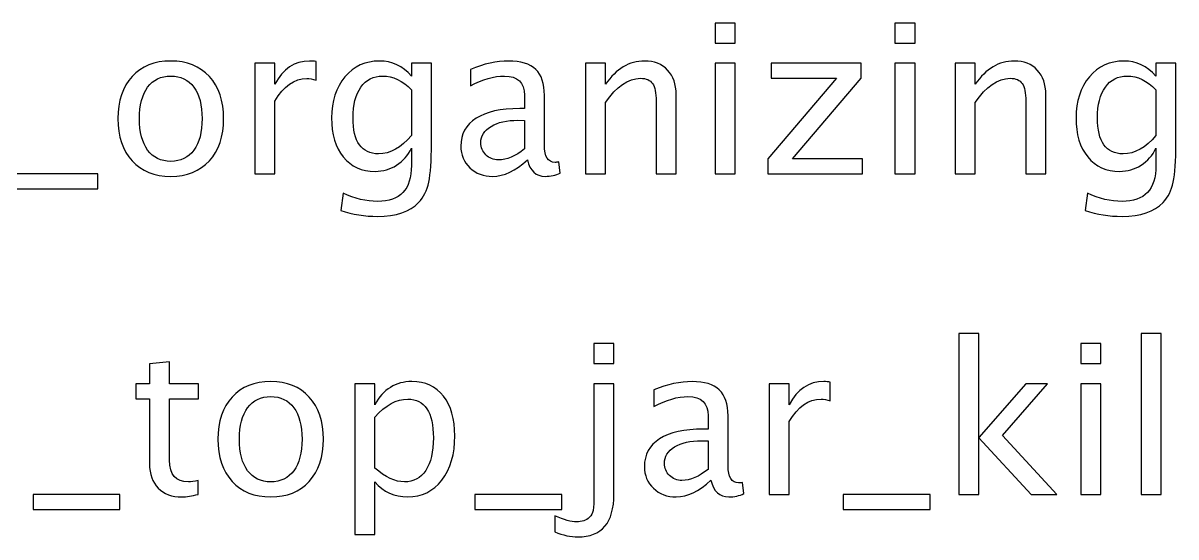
# Model space of a CAD drawing. Header units: centimetres. Extents: x -87 to 69, y -70 to 88.
# Drawn here: x -14.61 to 14.63, y 74.46 to 87.5 of the extents above; entities that cross this region are included whole.
import ezdxf

# ---------------------------------------------------------------- set-up
doc = ezdxf.new("R2010")
doc.units = ezdxf.units.CM
doc.header["$MEASUREMENT"] = 0
doc.layers.add('Layer 1', color=7, linetype='Continuous')

msp = doc.modelspace()

# ---------------------------------------------------------------- linework, layer by layer
at = {"layer": 'Layer 1'}
for points, knots in [([(2.94309, 86.98832), (2.94309, 86.98832), (2.94309, 87.49632), (2.94309, 87.49632), (2.94309, 87.49632), (2.94309, 87.49632), (3.45109, 87.49632), (3.45109, 87.49632), (3.45109, 87.49632), (3.45109, 87.49632), (3.45109, 86.98832), (3.45109, 86.98832), (3.45109, 86.98832), (3.45109, 86.98832), (2.94309, 86.98832), (2.94309, 86.98832)], [0, 0, 0, 0, 0.2, 0.2, 0.2, 0.2, 0.4, 0.4, 0.4, 0.4, 0.6, 0.6, 0.6, 0.6, 1, 1, 1, 1]), ([(7.50539, 86.98832), (7.50539, 86.98832), (7.50539, 87.49632), (7.50539, 87.49632), (7.50539, 87.49632), (7.50539, 87.49632), (8.01339, 87.49632), (8.01339, 87.49632), (8.01339, 87.49632), (8.01339, 87.49632), (8.01339, 86.98832), (8.01339, 86.98832), (8.01339, 86.98832), (8.01339, 86.98832), (7.50539, 86.98832), (7.50539, 86.98832)], [0, 0, 0, 0, 0.2, 0.2, 0.2, 0.2, 0.4, 0.4, 0.4, 0.4, 0.6, 0.6, 0.6, 0.6, 1, 1, 1, 1]), ([(-10.86199, 83.60694), (-11.27386, 83.60694), (-11.60018, 83.73835), (-11.84006, 84.00117), (-11.84006, 84.00117), (-12.08084, 84.26399), (-12.20078, 84.62118), (-12.20078, 85.07185), (-12.20078, 85.07185), (-12.20078, 85.52164), (-12.08084, 85.87795), (-11.84006, 86.13989), (-11.84006, 86.13989), (-11.60018, 86.40182), (-11.27386, 86.53323), (-10.86199, 86.53323), (-10.86199, 86.53323), (-10.45012, 86.53323), (-10.1238, 86.40182), (-9.88391, 86.13989), (-9.88391, 86.13989), (-9.64314, 85.87795), (-9.52319, 85.52164), (-9.52319, 85.07185), (-9.52319, 85.07185), (-9.52319, 84.62118), (-9.64314, 84.26399), (-9.88391, 84.00117), (-9.88391, 84.00117), (-10.1238, 83.73835), (-10.45012, 83.60694), (-10.86199, 83.60694)], [0, 0, 0, 0, 0.11111111, 0.11111111, 0.11111111, 0.11111111, 0.22222222, 0.22222222, 0.22222222, 0.22222222, 0.33333333, 0.33333333, 0.33333333, 0.33333333, 0.44444444, 0.44444444, 0.44444444, 0.44444444, 0.55555556, 0.55555556, 0.55555556, 0.55555556, 0.66666667, 0.66666667, 0.66666667, 0.66666667, 0.77777778, 0.77777778, 0.77777778, 0.77777778, 1, 1, 1, 1]), ([(-8.72768, 83.67044), (-8.72768, 83.67044), (-8.72768, 86.47503), (-8.72768, 86.47503), (-8.72768, 86.47503), (-8.72768, 86.47503), (-8.21968, 86.47503), (-8.21968, 86.47503), (-8.21968, 86.47503), (-8.21968, 86.47503), (-8.21968, 85.94498), (-8.21968, 85.94498), (-8.21968, 85.94498), (-8.01771, 86.33744), (-7.72491, 86.53323), (-7.34038, 86.53323), (-7.34038, 86.53323), (-7.28835, 86.53323), (-7.23366, 86.52882), (-7.17722, 86.52), (-7.17722, 86.52), (-7.17722, 86.52), (-7.17722, 86.04464), (-7.17722, 86.04464), (-7.17722, 86.04464), (-7.26541, 86.07374), (-7.34303, 86.08873), (-7.41005, 86.08873), (-7.41005, 86.08873), (-7.73285, 86.08873), (-8.00272, 85.89823), (-8.21968, 85.51635), (-8.21968, 85.51635), (-8.21968, 85.51635), (-8.21968, 83.67044), (-8.21968, 83.67044), (-8.21968, 83.67044), (-8.21968, 83.67044), (-8.72768, 83.67044), (-8.72768, 83.67044)], [0, 0, 0, 0, 0.09090909, 0.09090909, 0.09090909, 0.09090909, 0.18181818, 0.18181818, 0.18181818, 0.18181818, 0.27272727, 0.27272727, 0.27272727, 0.27272727, 0.36363636, 0.36363636, 0.36363636, 0.36363636, 0.45454545, 0.45454545, 0.45454545, 0.45454545, 0.54545455, 0.54545455, 0.54545455, 0.54545455, 0.63636364, 0.63636364, 0.63636364, 0.63636364, 0.72727273, 0.72727273, 0.72727273, 0.72727273, 0.81818182, 0.81818182, 0.81818182, 0.81818182, 1, 1, 1, 1]), ([(-6.55193, 82.73911), (-6.55193, 82.73911), (-6.49195, 83.17831), (-6.49195, 83.17831), (-6.49195, 83.17831), (-6.19738, 83.04073), (-5.90546, 82.97194), (-5.61706, 82.97194), (-5.61706, 82.97194), (-5.04468, 82.97194), (-4.75805, 83.27533), (-4.75805, 83.88122), (-4.75805, 83.88122), (-4.75805, 83.88122), (-4.75805, 84.3222), (-4.75805, 84.3222), (-4.75805, 84.3222), (-4.84624, 84.13611), (-4.97148, 83.99235), (-5.13464, 83.88916), (-5.13464, 83.88916), (-5.2978, 83.78597), (-5.47948, 83.73394), (-5.67968, 83.73394), (-5.67968, 83.73394), (-6.01923, 83.73394), (-6.28822, 83.85565), (-6.48666, 84.09907), (-6.48666, 84.09907), (-6.6851, 84.34248), (-6.78476, 84.67233), (-6.78476, 85.08861), (-6.78476, 85.08861), (-6.78476, 85.51459), (-6.67187, 85.86207), (-6.44609, 86.13107), (-6.44609, 86.13107), (-6.21943, 86.39918), (-5.92751, 86.53323), (-5.56856, 86.53323), (-5.56856, 86.53323), (-5.25459, 86.53323), (-4.98383, 86.40623), (-4.75805, 86.15135), (-4.75805, 86.15135), (-4.75805, 86.15135), (-4.75805, 86.47503), (-4.75805, 86.47503), (-4.75805, 86.47503), (-4.75805, 86.47503), (-4.25005, 86.47503), (-4.25005, 86.47503), (-4.25005, 86.47503), (-4.25005, 86.47503), (-4.25005, 84.43597), (-4.25005, 84.43597), (-4.25005, 84.43597), (-4.25005, 83.99764), (-4.27298, 83.67309), (-4.31884, 83.4623), (-4.31884, 83.4623), (-4.36382, 83.25152), (-4.45025, 83.07865), (-4.57549, 82.9446), (-4.57549, 82.9446), (-4.79774, 82.70912), (-5.14522, 82.59094), (-5.61706, 82.59094), (-5.61706, 82.59094), (-5.94074, 82.59094), (-6.25207, 82.64033), (-6.55193, 82.73911)], [0, 0, 0, 0, 0.05263158, 0.05263158, 0.05263158, 0.05263158, 0.10526316, 0.10526316, 0.10526316, 0.10526316, 0.15789474, 0.15789474, 0.15789474, 0.15789474, 0.21052632, 0.21052632, 0.21052632, 0.21052632, 0.26315789, 0.26315789, 0.26315789, 0.26315789, 0.31578947, 0.31578947, 0.31578947, 0.31578947, 0.36842105, 0.36842105, 0.36842105, 0.36842105, 0.42105263, 0.42105263, 0.42105263, 0.42105263, 0.47368421, 0.47368421, 0.47368421, 0.47368421, 0.52631579, 0.52631579, 0.52631579, 0.52631579, 0.57894737, 0.57894737, 0.57894737, 0.57894737, 0.63157895, 0.63157895, 0.63157895, 0.63157895, 0.68421053, 0.68421053, 0.68421053, 0.68421053, 0.73684211, 0.73684211, 0.73684211, 0.73684211, 0.78947368, 0.78947368, 0.78947368, 0.78947368, 0.84210526, 0.84210526, 0.84210526, 0.84210526, 0.89473684, 0.89473684, 0.89473684, 0.89473684, 1, 1, 1, 1]), ([(-1.81764, 84.02763), (-2.12279, 83.74717), (-2.41648, 83.60694), (-2.6987, 83.60694), (-2.6987, 83.60694), (-2.93066, 83.60694), (-3.1238, 83.67926), (-3.27638, 83.82478), (-3.27638, 83.82478), (-3.42984, 83.9703), (-3.50657, 84.15375), (-3.50657, 84.37511), (-3.50657, 84.37511), (-3.50657, 84.68115), (-3.3778, 84.91663), (-3.12027, 85.08067), (-3.12027, 85.08067), (-2.86275, 85.24471), (-2.49321, 85.32673), (-2.01167, 85.32673), (-2.01167, 85.32673), (-2.01167, 85.32673), (-1.89261, 85.32673), (-1.89261, 85.32673), (-1.89261, 85.32673), (-1.89261, 85.32673), (-1.89261, 85.66452), (-1.89261, 85.66452), (-1.89261, 85.66452), (-1.89261, 85.98996), (-2.06194, 86.15223), (-2.40149, 86.15223), (-2.40149, 86.15223), (-2.66431, 86.15223), (-2.95182, 86.06933), (-3.26315, 85.90352), (-3.26315, 85.90352), (-3.26315, 85.90352), (-3.26315, 86.32157), (-3.26315, 86.32157), (-3.26315, 86.32157), (-2.92096, 86.46268), (-2.59816, 86.53323), (-2.29566, 86.53323), (-2.29566, 86.53323), (-1.98433, 86.53323), (-1.75414, 86.46268), (-1.60686, 86.32068), (-1.60686, 86.32068), (-1.45869, 86.17869), (-1.38461, 85.95997), (-1.38461, 85.66452), (-1.38461, 85.66452), (-1.38461, 85.66452), (-1.38461, 84.39716), (-1.38461, 84.39716), (-1.38461, 84.39716), (-1.38461, 84.107), (-1.29553, 83.96148), (-1.1165, 83.96148), (-1.1165, 83.96148), (-1.09445, 83.96148), (-1.06182, 83.96501), (-1.0186, 83.97207), (-1.0186, 83.97207), (-1.0186, 83.97207), (-0.98244, 83.68984), (-0.98244, 83.68984), (-0.98244, 83.68984), (-1.09797, 83.63428), (-1.22497, 83.60694), (-1.36432, 83.60694), (-1.36432, 83.60694), (-1.60157, 83.60694), (-1.75238, 83.74717), (-1.81764, 84.02763)], [0, 0, 0, 0, 0.05, 0.05, 0.05, 0.05, 0.1, 0.1, 0.1, 0.1, 0.15, 0.15, 0.15, 0.15, 0.2, 0.2, 0.2, 0.2, 0.25, 0.25, 0.25, 0.25, 0.3, 0.3, 0.3, 0.3, 0.35, 0.35, 0.35, 0.35, 0.4, 0.4, 0.4, 0.4, 0.45, 0.45, 0.45, 0.45, 0.5, 0.5, 0.5, 0.5, 0.55, 0.55, 0.55, 0.55, 0.6, 0.6, 0.6, 0.6, 0.65, 0.65, 0.65, 0.65, 0.7, 0.7, 0.7, 0.7, 0.75, 0.75, 0.75, 0.75, 0.8, 0.8, 0.8, 0.8, 0.85, 0.85, 0.85, 0.85, 0.9, 0.9, 0.9, 0.9, 1, 1, 1, 1]), ([(-0.34127, 83.67044), (-0.34127, 83.67044), (-0.34127, 86.47503), (-0.34127, 86.47503), (-0.34127, 86.47503), (-0.34127, 86.47503), (0.16673, 86.47503), (0.16673, 86.47503), (0.16673, 86.47503), (0.16673, 86.47503), (0.16673, 85.94498), (0.16673, 85.94498), (0.16673, 85.94498), (0.43572, 86.33744), (0.76557, 86.53323), (1.15539, 86.53323), (1.15539, 86.53323), (1.40057, 86.53323), (1.59548, 86.4565), (1.73924, 86.30216), (1.73924, 86.30216), (1.883, 86.14871), (1.95532, 85.94145), (1.95532, 85.68216), (1.95532, 85.68216), (1.95532, 85.68216), (1.95532, 83.67044), (1.95532, 83.67044), (1.95532, 83.67044), (1.95532, 83.67044), (1.44731, 83.67044), (1.44731, 83.67044), (1.44731, 83.67044), (1.44731, 83.67044), (1.44731, 85.51635), (1.44731, 85.51635), (1.44731, 85.51635), (1.44731, 85.72449), (1.41645, 85.87266), (1.35559, 85.96085), (1.35559, 85.96085), (1.29386, 86.04993), (1.19243, 86.09402), (1.05044, 86.09402), (1.05044, 86.09402), (0.73823, 86.09402), (0.44366, 85.8903), (0.16673, 85.48284), (0.16673, 85.48284), (0.16673, 85.48284), (0.16673, 83.67044), (0.16673, 83.67044), (0.16673, 83.67044), (0.16673, 83.67044), (-0.34127, 83.67044), (-0.34127, 83.67044)], [0, 0, 0, 0, 0.06666667, 0.06666667, 0.06666667, 0.06666667, 0.13333333, 0.13333333, 0.13333333, 0.13333333, 0.2, 0.2, 0.2, 0.2, 0.26666667, 0.26666667, 0.26666667, 0.26666667, 0.33333333, 0.33333333, 0.33333333, 0.33333333, 0.4, 0.4, 0.4, 0.4, 0.46666667, 0.46666667, 0.46666667, 0.46666667, 0.53333333, 0.53333333, 0.53333333, 0.53333333, 0.6, 0.6, 0.6, 0.6, 0.66666667, 0.66666667, 0.66666667, 0.66666667, 0.73333333, 0.73333333, 0.73333333, 0.73333333, 0.8, 0.8, 0.8, 0.8, 0.86666667, 0.86666667, 0.86666667, 0.86666667, 1, 1, 1, 1]), ([(2.94309, 83.67044), (2.94309, 83.67044), (2.94309, 86.47503), (2.94309, 86.47503), (2.94309, 86.47503), (2.94309, 86.47503), (3.45109, 86.47503), (3.45109, 86.47503), (3.45109, 86.47503), (3.45109, 86.47503), (3.45109, 83.67044), (3.45109, 83.67044), (3.45109, 83.67044), (3.45109, 83.67044), (2.94309, 83.67044), (2.94309, 83.67044)], [0, 0, 0, 0, 0.2, 0.2, 0.2, 0.2, 0.4, 0.4, 0.4, 0.4, 0.6, 0.6, 0.6, 0.6, 1, 1, 1, 1]), ([(4.28188, 83.67044), (4.28188, 83.67044), (4.28188, 84.05144), (4.28188, 84.05144), (4.28188, 84.05144), (4.28188, 84.05144), (6.02196, 86.09402), (6.02196, 86.09402), (6.02196, 86.09402), (6.02196, 86.09402), (4.36214, 86.09402), (4.36214, 86.09402), (4.36214, 86.09402), (4.36214, 86.09402), (4.36214, 86.47503), (4.36214, 86.47503), (4.36214, 86.47503), (4.36214, 86.47503), (6.64726, 86.47503), (6.64726, 86.47503), (6.64726, 86.47503), (6.64726, 86.47503), (6.64726, 86.09402), (6.64726, 86.09402), (6.64726, 86.09402), (6.64726, 86.09402), (4.90718, 84.05144), (4.90718, 84.05144), (4.90718, 84.05144), (4.90718, 84.05144), (6.67901, 84.05144), (6.67901, 84.05144), (6.67901, 84.05144), (6.67901, 84.05144), (6.67901, 83.67044), (6.67901, 83.67044), (6.67901, 83.67044), (6.67901, 83.67044), (4.28188, 83.67044), (4.28188, 83.67044)], [0, 0, 0, 0, 0.09090909, 0.09090909, 0.09090909, 0.09090909, 0.18181818, 0.18181818, 0.18181818, 0.18181818, 0.27272727, 0.27272727, 0.27272727, 0.27272727, 0.36363636, 0.36363636, 0.36363636, 0.36363636, 0.45454545, 0.45454545, 0.45454545, 0.45454545, 0.54545455, 0.54545455, 0.54545455, 0.54545455, 0.63636364, 0.63636364, 0.63636364, 0.63636364, 0.72727273, 0.72727273, 0.72727273, 0.72727273, 0.81818182, 0.81818182, 0.81818182, 0.81818182, 1, 1, 1, 1]), ([(7.50539, 83.67044), (7.50539, 83.67044), (7.50539, 86.47503), (7.50539, 86.47503), (7.50539, 86.47503), (7.50539, 86.47503), (8.01339, 86.47503), (8.01339, 86.47503), (8.01339, 86.47503), (8.01339, 86.47503), (8.01339, 83.67044), (8.01339, 83.67044), (8.01339, 83.67044), (8.01339, 83.67044), (7.50539, 83.67044), (7.50539, 83.67044)], [0, 0, 0, 0, 0.2, 0.2, 0.2, 0.2, 0.4, 0.4, 0.4, 0.4, 0.6, 0.6, 0.6, 0.6, 1, 1, 1, 1]), ([(9.03468, 83.67044), (9.03468, 83.67044), (9.03468, 86.47503), (9.03468, 86.47503), (9.03468, 86.47503), (9.03468, 86.47503), (9.54268, 86.47503), (9.54268, 86.47503), (9.54268, 86.47503), (9.54268, 86.47503), (9.54268, 85.94498), (9.54268, 85.94498), (9.54268, 85.94498), (9.81167, 86.33744), (10.14152, 86.53323), (10.53134, 86.53323), (10.53134, 86.53323), (10.77652, 86.53323), (10.97143, 86.4565), (11.11519, 86.30216), (11.11519, 86.30216), (11.25895, 86.14871), (11.33127, 85.94145), (11.33127, 85.68216), (11.33127, 85.68216), (11.33127, 85.68216), (11.33127, 83.67044), (11.33127, 83.67044), (11.33127, 83.67044), (11.33127, 83.67044), (10.82326, 83.67044), (10.82326, 83.67044), (10.82326, 83.67044), (10.82326, 83.67044), (10.82326, 85.51635), (10.82326, 85.51635), (10.82326, 85.51635), (10.82326, 85.72449), (10.7924, 85.87266), (10.73154, 85.96085), (10.73154, 85.96085), (10.66981, 86.04993), (10.56838, 86.09402), (10.42639, 86.09402), (10.42639, 86.09402), (10.11418, 86.09402), (9.81961, 85.8903), (9.54268, 85.48284), (9.54268, 85.48284), (9.54268, 85.48284), (9.54268, 83.67044), (9.54268, 83.67044), (9.54268, 83.67044), (9.54268, 83.67044), (9.03468, 83.67044), (9.03468, 83.67044)], [0, 0, 0, 0, 0.06666667, 0.06666667, 0.06666667, 0.06666667, 0.13333333, 0.13333333, 0.13333333, 0.13333333, 0.2, 0.2, 0.2, 0.2, 0.26666667, 0.26666667, 0.26666667, 0.26666667, 0.33333333, 0.33333333, 0.33333333, 0.33333333, 0.4, 0.4, 0.4, 0.4, 0.46666667, 0.46666667, 0.46666667, 0.46666667, 0.53333333, 0.53333333, 0.53333333, 0.53333333, 0.6, 0.6, 0.6, 0.6, 0.66666667, 0.66666667, 0.66666667, 0.66666667, 0.73333333, 0.73333333, 0.73333333, 0.73333333, 0.8, 0.8, 0.8, 0.8, 0.86666667, 0.86666667, 0.86666667, 0.86666667, 1, 1, 1, 1]), ([(12.32962, 82.73911), (12.32962, 82.73911), (12.3896, 83.17831), (12.3896, 83.17831), (12.3896, 83.17831), (12.68417, 83.04073), (12.97609, 82.97194), (13.26449, 82.97194), (13.26449, 82.97194), (13.83687, 82.97194), (14.1235, 83.27533), (14.1235, 83.88122), (14.1235, 83.88122), (14.1235, 83.88122), (14.1235, 84.3222), (14.1235, 84.3222), (14.1235, 84.3222), (14.03531, 84.13611), (13.91007, 83.99235), (13.74691, 83.88916), (13.74691, 83.88916), (13.58375, 83.78597), (13.40207, 83.73394), (13.20187, 83.73394), (13.20187, 83.73394), (12.86232, 83.73394), (12.59333, 83.85565), (12.39489, 84.09907), (12.39489, 84.09907), (12.19645, 84.34248), (12.09679, 84.67233), (12.09679, 85.08861), (12.09679, 85.08861), (12.09679, 85.51459), (12.20968, 85.86207), (12.43546, 86.13107), (12.43546, 86.13107), (12.66212, 86.39918), (12.95404, 86.53323), (13.31299, 86.53323), (13.31299, 86.53323), (13.62696, 86.53323), (13.89772, 86.40623), (14.1235, 86.15135), (14.1235, 86.15135), (14.1235, 86.15135), (14.1235, 86.47503), (14.1235, 86.47503), (14.1235, 86.47503), (14.1235, 86.47503), (14.6315, 86.47503), (14.6315, 86.47503), (14.6315, 86.47503), (14.6315, 86.47503), (14.6315, 84.43597), (14.6315, 84.43597), (14.6315, 84.43597), (14.6315, 83.99764), (14.60857, 83.67309), (14.56271, 83.4623), (14.56271, 83.4623), (14.51773, 83.25152), (14.4313, 83.07865), (14.30606, 82.9446), (14.30606, 82.9446), (14.08381, 82.70912), (13.73633, 82.59094), (13.26449, 82.59094), (13.26449, 82.59094), (12.94081, 82.59094), (12.62948, 82.64033), (12.32962, 82.73911)], [0, 0, 0, 0, 0.05263158, 0.05263158, 0.05263158, 0.05263158, 0.10526316, 0.10526316, 0.10526316, 0.10526316, 0.15789474, 0.15789474, 0.15789474, 0.15789474, 0.21052632, 0.21052632, 0.21052632, 0.21052632, 0.26315789, 0.26315789, 0.26315789, 0.26315789, 0.31578947, 0.31578947, 0.31578947, 0.31578947, 0.36842105, 0.36842105, 0.36842105, 0.36842105, 0.42105263, 0.42105263, 0.42105263, 0.42105263, 0.47368421, 0.47368421, 0.47368421, 0.47368421, 0.52631579, 0.52631579, 0.52631579, 0.52631579, 0.57894737, 0.57894737, 0.57894737, 0.57894737, 0.63157895, 0.63157895, 0.63157895, 0.63157895, 0.68421053, 0.68421053, 0.68421053, 0.68421053, 0.73684211, 0.73684211, 0.73684211, 0.73684211, 0.78947368, 0.78947368, 0.78947368, 0.78947368, 0.84210526, 0.84210526, 0.84210526, 0.84210526, 0.89473684, 0.89473684, 0.89473684, 0.89473684, 1, 1, 1, 1]), ([(-10.86287, 83.98794), (-10.61151, 83.98794), (-10.41572, 84.08231), (-10.27638, 84.27193), (-10.27638, 84.27193), (-10.13791, 84.46066), (-10.06824, 84.72789), (-10.06824, 85.07185), (-10.06824, 85.07185), (-10.06824, 85.41493), (-10.13791, 85.68127), (-10.27638, 85.87001), (-10.27638, 85.87001), (-10.41572, 86.05787), (-10.61151, 86.15223), (-10.86287, 86.15223), (-10.86287, 86.15223), (-11.11511, 86.15223), (-11.3109, 86.05787), (-11.44848, 85.87001), (-11.44848, 85.87001), (-11.58695, 85.68127), (-11.65574, 85.41493), (-11.65574, 85.07185), (-11.65574, 85.07185), (-11.65574, 84.72789), (-11.58695, 84.46066), (-11.44848, 84.27193), (-11.44848, 84.27193), (-11.3109, 84.08231), (-11.11511, 83.98794), (-10.86287, 83.98794)], [0, 0, 0, 0, 0.11111111, 0.11111111, 0.11111111, 0.11111111, 0.22222222, 0.22222222, 0.22222222, 0.22222222, 0.33333333, 0.33333333, 0.33333333, 0.33333333, 0.44444444, 0.44444444, 0.44444444, 0.44444444, 0.55555556, 0.55555556, 0.55555556, 0.55555556, 0.66666667, 0.66666667, 0.66666667, 0.66666667, 0.77777778, 0.77777778, 0.77777778, 0.77777778, 1, 1, 1, 1]), ([(-4.75805, 84.64058), (-4.75805, 84.64058), (-4.75805, 85.80386), (-4.75805, 85.80386), (-4.75805, 85.80386), (-4.98206, 86.03582), (-5.22636, 86.15223), (-5.49006, 86.15223), (-5.49006, 86.15223), (-5.72466, 86.15223), (-5.90811, 86.05875), (-6.0404, 85.87089), (-6.0404, 85.87089), (-6.17357, 85.68392), (-6.23972, 85.42375), (-6.23972, 85.09214), (-6.23972, 85.09214), (-6.23972, 84.48271), (-6.02364, 84.17844), (-5.59061, 84.17844), (-5.59061, 84.17844), (-5.29604, 84.17844), (-5.01822, 84.33278), (-4.75805, 84.64058)], [0, 0, 0, 0, 0.14285714, 0.14285714, 0.14285714, 0.14285714, 0.28571429, 0.28571429, 0.28571429, 0.28571429, 0.42857143, 0.42857143, 0.42857143, 0.42857143, 0.57142857, 0.57142857, 0.57142857, 0.57142857, 0.71428571, 0.71428571, 0.71428571, 0.71428571, 1, 1, 1, 1]), ([(14.1235, 84.64058), (14.1235, 84.64058), (14.1235, 85.80386), (14.1235, 85.80386), (14.1235, 85.80386), (13.89949, 86.03582), (13.65519, 86.15223), (13.39149, 86.15223), (13.39149, 86.15223), (13.15689, 86.15223), (12.97344, 86.05875), (12.84115, 85.87089), (12.84115, 85.87089), (12.70798, 85.68392), (12.64183, 85.42375), (12.64183, 85.09214), (12.64183, 85.09214), (12.64183, 84.48271), (12.85791, 84.17844), (13.29094, 84.17844), (13.29094, 84.17844), (13.58551, 84.17844), (13.86333, 84.33278), (14.1235, 84.64058)], [0, 0, 0, 0, 0.14285714, 0.14285714, 0.14285714, 0.14285714, 0.28571429, 0.28571429, 0.28571429, 0.28571429, 0.42857143, 0.42857143, 0.42857143, 0.42857143, 0.57142857, 0.57142857, 0.57142857, 0.57142857, 0.71428571, 0.71428571, 0.71428571, 0.71428571, 1, 1, 1, 1]), ([(-1.89261, 84.30456), (-1.89261, 84.30456), (-1.89261, 85.02511), (-1.89261, 85.02511), (-1.89261, 85.02511), (-1.89261, 85.02511), (-2.05577, 85.0304), (-2.05577, 85.0304), (-2.05577, 85.0304), (-2.33799, 85.0304), (-2.56553, 84.97836), (-2.73927, 84.87429), (-2.73927, 84.87429), (-2.91214, 84.76934), (-2.99857, 84.63088), (-2.99857, 84.45802), (-2.99857, 84.45802), (-2.99857, 84.33719), (-2.95535, 84.23488), (-2.8698, 84.1511), (-2.8698, 84.1511), (-2.78337, 84.06732), (-2.67842, 84.02498), (-2.55407, 84.02498), (-2.55407, 84.02498), (-2.3424, 84.02498), (-2.12191, 84.11847), (-1.89261, 84.30456)], [0, 0, 0, 0, 0.125, 0.125, 0.125, 0.125, 0.25, 0.25, 0.25, 0.25, 0.375, 0.375, 0.375, 0.375, 0.5, 0.5, 0.5, 0.5, 0.625, 0.625, 0.625, 0.625, 0.75, 0.75, 0.75, 0.75, 1, 1, 1, 1]), ([(-14.91011, 83.28944), (-14.91011, 83.28944), (-14.91011, 83.67044), (-14.91011, 83.67044), (-14.91011, 83.67044), (-14.91011, 83.67044), (-12.70878, 83.67044), (-12.70878, 83.67044), (-12.70878, 83.67044), (-12.70878, 83.67044), (-12.70878, 83.28944), (-12.70878, 83.28944), (-12.70878, 83.28944), (-12.70878, 83.28944), (-14.91011, 83.28944), (-14.91011, 83.28944)], [0, 0, 0, 0, 0.2, 0.2, 0.2, 0.2, 0.4, 0.4, 0.4, 0.4, 0.6, 0.6, 0.6, 0.6, 1, 1, 1, 1]), ([(9.12639, 75.53891), (9.12639, 75.53891), (9.12639, 79.61879), (9.12639, 79.61879), (9.12639, 79.61879), (9.12639, 79.61879), (9.63439, 79.61879), (9.63439, 79.61879), (9.63439, 79.61879), (9.63439, 79.61879), (9.63439, 76.98265), (9.63439, 76.98265), (9.63439, 76.98265), (9.63439, 76.98265), (10.82502, 78.3435), (10.82502, 78.3435), (10.82502, 78.3435), (10.82502, 78.3435), (11.37359, 78.3435), (11.37359, 78.3435), (11.37359, 78.3435), (11.37359, 78.3435), (10.23588, 77.03469), (10.23588, 77.03469), (10.23588, 77.03469), (10.23588, 77.03469), (11.61171, 75.53891), (11.61171, 75.53891), (11.61171, 75.53891), (11.61171, 75.53891), (10.95731, 75.53891), (10.95731, 75.53891), (10.95731, 75.53891), (10.95731, 75.53891), (9.63439, 76.97736), (9.63439, 76.97736), (9.63439, 76.97736), (9.63439, 76.97736), (9.63439, 75.53891), (9.63439, 75.53891), (9.63439, 75.53891), (9.63439, 75.53891), (9.12639, 75.53891), (9.12639, 75.53891)], [0, 0, 0, 0, 0.08333333, 0.08333333, 0.08333333, 0.08333333, 0.16666667, 0.16666667, 0.16666667, 0.16666667, 0.25, 0.25, 0.25, 0.25, 0.33333333, 0.33333333, 0.33333333, 0.33333333, 0.41666667, 0.41666667, 0.41666667, 0.41666667, 0.5, 0.5, 0.5, 0.5, 0.58333333, 0.58333333, 0.58333333, 0.58333333, 0.66666667, 0.66666667, 0.66666667, 0.66666667, 0.75, 0.75, 0.75, 0.75, 0.83333333, 0.83333333, 0.83333333, 0.83333333, 1, 1, 1, 1]), ([(13.74866, 75.53891), (13.74866, 75.53891), (13.74866, 79.61879), (13.74866, 79.61879), (13.74866, 79.61879), (13.74866, 79.61879), (14.25666, 79.61879), (14.25666, 79.61879), (14.25666, 79.61879), (14.25666, 79.61879), (14.25666, 75.53891), (14.25666, 75.53891), (14.25666, 75.53891), (14.25666, 75.53891), (13.74866, 75.53891), (13.74866, 75.53891)], [0, 0, 0, 0, 0.2, 0.2, 0.2, 0.2, 0.4, 0.4, 0.4, 0.4, 0.6, 0.6, 0.6, 0.6, 1, 1, 1, 1]), ([(-0.13137, 78.85679), (-0.13137, 78.85679), (-0.13137, 79.36479), (-0.13137, 79.36479), (-0.13137, 79.36479), (-0.13137, 79.36479), (0.37663, 79.36479), (0.37663, 79.36479), (0.37663, 79.36479), (0.37663, 79.36479), (0.37663, 78.85679), (0.37663, 78.85679), (0.37663, 78.85679), (0.37663, 78.85679), (-0.13137, 78.85679), (-0.13137, 78.85679)], [0, 0, 0, 0, 0.2, 0.2, 0.2, 0.2, 0.4, 0.4, 0.4, 0.4, 0.6, 0.6, 0.6, 0.6, 1, 1, 1, 1]), ([(12.21937, 78.85679), (12.21937, 78.85679), (12.21937, 79.36479), (12.21937, 79.36479), (12.21937, 79.36479), (12.21937, 79.36479), (12.72737, 79.36479), (12.72737, 79.36479), (12.72737, 79.36479), (12.72737, 79.36479), (12.72737, 78.85679), (12.72737, 78.85679), (12.72737, 78.85679), (12.72737, 78.85679), (12.21937, 78.85679), (12.21937, 78.85679)], [0, 0, 0, 0, 0.2, 0.2, 0.2, 0.2, 0.4, 0.4, 0.4, 0.4, 0.6, 0.6, 0.6, 0.6, 1, 1, 1, 1]), ([(-10.16789, 75.53979), (-10.32488, 75.49658), (-10.46158, 75.47541), (-10.57712, 75.47541), (-10.57712, 75.47541), (-10.83641, 75.47541), (-11.03837, 75.54949), (-11.18301, 75.69766), (-11.18301, 75.69766), (-11.32853, 75.84583), (-11.40085, 76.05132), (-11.40085, 76.31502), (-11.40085, 76.31502), (-11.40085, 76.31502), (-11.40085, 77.96249), (-11.40085, 77.96249), (-11.40085, 77.96249), (-11.40085, 77.96249), (-11.75187, 77.96249), (-11.75187, 77.96249), (-11.75187, 77.96249), (-11.75187, 77.96249), (-11.75187, 78.3435), (-11.75187, 78.3435), (-11.75187, 78.3435), (-11.75187, 78.3435), (-11.40085, 78.3435), (-11.40085, 78.3435), (-11.40085, 78.3435), (-11.40085, 78.3435), (-11.40085, 78.85061), (-11.40085, 78.85061), (-11.40085, 78.85061), (-11.40085, 78.85061), (-10.89285, 78.89912), (-10.89285, 78.89912), (-10.89285, 78.89912), (-10.89285, 78.89912), (-10.89285, 78.3435), (-10.89285, 78.3435), (-10.89285, 78.3435), (-10.89285, 78.3435), (-10.15731, 78.3435), (-10.15731, 78.3435), (-10.15731, 78.3435), (-10.15731, 78.3435), (-10.15731, 77.96249), (-10.15731, 77.96249), (-10.15731, 77.96249), (-10.15731, 77.96249), (-10.89285, 77.96249), (-10.89285, 77.96249), (-10.89285, 77.96249), (-10.89285, 77.96249), (-10.89285, 76.40674), (-10.89285, 76.40674), (-10.89285, 76.40674), (-10.89285, 76.03985), (-10.73322, 75.85641), (-10.41484, 75.85641), (-10.41484, 75.85641), (-10.34693, 75.85641), (-10.26491, 75.86788), (-10.16789, 75.88992), (-10.16789, 75.88992), (-10.16789, 75.88992), (-10.16789, 75.53979), (-10.16789, 75.53979)], [0, 0, 0, 0, 0.05555556, 0.05555556, 0.05555556, 0.05555556, 0.11111111, 0.11111111, 0.11111111, 0.11111111, 0.16666667, 0.16666667, 0.16666667, 0.16666667, 0.22222222, 0.22222222, 0.22222222, 0.22222222, 0.27777778, 0.27777778, 0.27777778, 0.27777778, 0.33333333, 0.33333333, 0.33333333, 0.33333333, 0.38888889, 0.38888889, 0.38888889, 0.38888889, 0.44444444, 0.44444444, 0.44444444, 0.44444444, 0.5, 0.5, 0.5, 0.5, 0.55555556, 0.55555556, 0.55555556, 0.55555556, 0.61111111, 0.61111111, 0.61111111, 0.61111111, 0.66666667, 0.66666667, 0.66666667, 0.66666667, 0.72222222, 0.72222222, 0.72222222, 0.72222222, 0.77777778, 0.77777778, 0.77777778, 0.77777778, 0.83333333, 0.83333333, 0.83333333, 0.83333333, 0.88888889, 0.88888889, 0.88888889, 0.88888889, 1, 1, 1, 1]), ([(-8.3264, 75.47541), (-8.73827, 75.47541), (-9.06459, 75.60682), (-9.30447, 75.86964), (-9.30447, 75.86964), (-9.54525, 76.13246), (-9.66519, 76.48965), (-9.66519, 76.94032), (-9.66519, 76.94032), (-9.66519, 77.39011), (-9.54525, 77.74642), (-9.30447, 78.00836), (-9.30447, 78.00836), (-9.06459, 78.27029), (-8.73827, 78.4017), (-8.3264, 78.4017), (-8.3264, 78.4017), (-7.91453, 78.4017), (-7.58821, 78.27029), (-7.34832, 78.00836), (-7.34832, 78.00836), (-7.10755, 77.74642), (-6.9876, 77.39011), (-6.9876, 76.94032), (-6.9876, 76.94032), (-6.9876, 76.48965), (-7.10755, 76.13246), (-7.34832, 75.86964), (-7.34832, 75.86964), (-7.58821, 75.60682), (-7.91453, 75.47541), (-8.3264, 75.47541)], [0, 0, 0, 0, 0.11111111, 0.11111111, 0.11111111, 0.11111111, 0.22222222, 0.22222222, 0.22222222, 0.22222222, 0.33333333, 0.33333333, 0.33333333, 0.33333333, 0.44444444, 0.44444444, 0.44444444, 0.44444444, 0.55555556, 0.55555556, 0.55555556, 0.55555556, 0.66666667, 0.66666667, 0.66666667, 0.66666667, 0.77777778, 0.77777778, 0.77777778, 0.77777778, 1, 1, 1, 1]), ([(-6.19209, 74.51762), (-6.19209, 74.51762), (-6.19209, 78.3435), (-6.19209, 78.3435), (-6.19209, 78.3435), (-6.19209, 78.3435), (-5.68409, 78.3435), (-5.68409, 78.3435), (-5.68409, 78.3435), (-5.68409, 78.3435), (-5.68409, 77.81345), (-5.68409, 77.81345), (-5.68409, 77.81345), (-5.47595, 78.20591), (-5.16286, 78.4017), (-4.7457, 78.4017), (-4.7457, 78.4017), (-4.40791, 78.4017), (-4.14245, 78.27911), (-3.94842, 78.03305), (-3.94842, 78.03305), (-3.75439, 77.78699), (-3.65738, 77.45097), (-3.65738, 77.02499), (-3.65738, 77.02499), (-3.65738, 76.56108), (-3.76762, 76.18626), (-3.98723, 75.90227), (-3.98723, 75.90227), (-4.20683, 75.6174), (-4.49611, 75.47541), (-4.85418, 75.47541), (-4.85418, 75.47541), (-5.18667, 75.47541), (-5.4636, 75.60241), (-5.68409, 75.85729), (-5.68409, 75.85729), (-5.68409, 75.85729), (-5.68409, 74.51762), (-5.68409, 74.51762), (-5.68409, 74.51762), (-5.68409, 74.51762), (-6.19209, 74.51762), (-6.19209, 74.51762)], [0, 0, 0, 0, 0.08333333, 0.08333333, 0.08333333, 0.08333333, 0.16666667, 0.16666667, 0.16666667, 0.16666667, 0.25, 0.25, 0.25, 0.25, 0.33333333, 0.33333333, 0.33333333, 0.33333333, 0.41666667, 0.41666667, 0.41666667, 0.41666667, 0.5, 0.5, 0.5, 0.5, 0.58333333, 0.58333333, 0.58333333, 0.58333333, 0.66666667, 0.66666667, 0.66666667, 0.66666667, 0.75, 0.75, 0.75, 0.75, 0.83333333, 0.83333333, 0.83333333, 0.83333333, 1, 1, 1, 1]), ([(2.83902, 75.8961), (2.53387, 75.61564), (2.24018, 75.47541), (1.95796, 75.47541), (1.95796, 75.47541), (1.726, 75.47541), (1.53286, 75.54773), (1.38028, 75.69325), (1.38028, 75.69325), (1.22682, 75.83877), (1.15009, 76.02222), (1.15009, 76.24358), (1.15009, 76.24358), (1.15009, 76.54962), (1.27886, 76.7851), (1.53639, 76.94914), (1.53639, 76.94914), (1.79391, 77.11318), (2.16345, 77.1952), (2.64499, 77.1952), (2.64499, 77.1952), (2.64499, 77.1952), (2.76405, 77.1952), (2.76405, 77.1952), (2.76405, 77.1952), (2.76405, 77.1952), (2.76405, 77.53299), (2.76405, 77.53299), (2.76405, 77.53299), (2.76405, 77.85843), (2.59472, 78.0207), (2.25517, 78.0207), (2.25517, 78.0207), (1.99235, 78.0207), (1.70484, 77.9378), (1.39351, 77.77199), (1.39351, 77.77199), (1.39351, 77.77199), (1.39351, 78.19004), (1.39351, 78.19004), (1.39351, 78.19004), (1.7357, 78.33115), (2.0585, 78.4017), (2.361, 78.4017), (2.361, 78.4017), (2.67233, 78.4017), (2.90252, 78.33115), (3.0498, 78.18915), (3.0498, 78.18915), (3.19797, 78.04716), (3.27205, 77.82844), (3.27205, 77.53299), (3.27205, 77.53299), (3.27205, 77.53299), (3.27205, 76.26563), (3.27205, 76.26563), (3.27205, 76.26563), (3.27205, 75.97547), (3.36113, 75.82995), (3.54016, 75.82995), (3.54016, 75.82995), (3.56221, 75.82995), (3.59484, 75.83348), (3.63806, 75.84054), (3.63806, 75.84054), (3.63806, 75.84054), (3.67422, 75.55831), (3.67422, 75.55831), (3.67422, 75.55831), (3.55869, 75.50275), (3.43169, 75.47541), (3.29234, 75.47541), (3.29234, 75.47541), (3.05509, 75.47541), (2.90428, 75.61564), (2.83902, 75.8961)], [0, 0, 0, 0, 0.05, 0.05, 0.05, 0.05, 0.1, 0.1, 0.1, 0.1, 0.15, 0.15, 0.15, 0.15, 0.2, 0.2, 0.2, 0.2, 0.25, 0.25, 0.25, 0.25, 0.3, 0.3, 0.3, 0.3, 0.35, 0.35, 0.35, 0.35, 0.4, 0.4, 0.4, 0.4, 0.45, 0.45, 0.45, 0.45, 0.5, 0.5, 0.5, 0.5, 0.55, 0.55, 0.55, 0.55, 0.6, 0.6, 0.6, 0.6, 0.65, 0.65, 0.65, 0.65, 0.7, 0.7, 0.7, 0.7, 0.75, 0.75, 0.75, 0.75, 0.8, 0.8, 0.8, 0.8, 0.85, 0.85, 0.85, 0.85, 0.9, 0.9, 0.9, 0.9, 1, 1, 1, 1]), ([(4.31539, 75.53891), (4.31539, 75.53891), (4.31539, 78.3435), (4.31539, 78.3435), (4.31539, 78.3435), (4.31539, 78.3435), (4.82339, 78.3435), (4.82339, 78.3435), (4.82339, 78.3435), (4.82339, 78.3435), (4.82339, 77.81345), (4.82339, 77.81345), (4.82339, 77.81345), (5.02536, 78.20591), (5.31816, 78.4017), (5.70269, 78.4017), (5.70269, 78.4017), (5.75472, 78.4017), (5.80941, 78.39729), (5.86585, 78.38847), (5.86585, 78.38847), (5.86585, 78.38847), (5.86585, 77.91311), (5.86585, 77.91311), (5.86585, 77.91311), (5.77766, 77.94221), (5.70004, 77.9572), (5.63302, 77.9572), (5.63302, 77.9572), (5.31022, 77.9572), (5.04035, 77.7667), (4.82339, 77.38482), (4.82339, 77.38482), (4.82339, 77.38482), (4.82339, 75.53891), (4.82339, 75.53891), (4.82339, 75.53891), (4.82339, 75.53891), (4.31539, 75.53891), (4.31539, 75.53891)], [0, 0, 0, 0, 0.09090909, 0.09090909, 0.09090909, 0.09090909, 0.18181818, 0.18181818, 0.18181818, 0.18181818, 0.27272727, 0.27272727, 0.27272727, 0.27272727, 0.36363636, 0.36363636, 0.36363636, 0.36363636, 0.45454545, 0.45454545, 0.45454545, 0.45454545, 0.54545455, 0.54545455, 0.54545455, 0.54545455, 0.63636364, 0.63636364, 0.63636364, 0.63636364, 0.72727273, 0.72727273, 0.72727273, 0.72727273, 0.81818182, 0.81818182, 0.81818182, 0.81818182, 1, 1, 1, 1]), ([(-1.12092, 74.58641), (-1.12092, 74.58641), (-1.12092, 74.99387), (-1.12092, 74.99387), (-1.12092, 74.99387), (-0.88279, 74.89156), (-0.70111, 74.84041), (-0.57676, 74.84041), (-0.57676, 74.84041), (-0.43564, 74.84041), (-0.3254, 74.87833), (-0.24779, 74.95418), (-0.24779, 74.95418), (-0.19575, 75.00533), (-0.164, 75.06442), (-0.15078, 75.12969), (-0.15078, 75.12969), (-0.13755, 75.19495), (-0.13137, 75.33165), (-0.13137, 75.53979), (-0.13137, 75.53979), (-0.13137, 75.53979), (-0.13137, 78.3435), (-0.13137, 78.3435), (-0.13137, 78.3435), (-0.13137, 78.3435), (0.37663, 78.3435), (0.37663, 78.3435), (0.37663, 78.3435), (0.37663, 78.3435), (0.37663, 75.54067), (0.37663, 75.54067), (0.37663, 75.54067), (0.37663, 74.82012), (0.07236, 74.45941), (-0.53707, 74.45941), (-0.53707, 74.45941), (-0.71787, 74.45941), (-0.91278, 74.50174), (-1.12092, 74.58641)], [0, 0, 0, 0, 0.09090909, 0.09090909, 0.09090909, 0.09090909, 0.18181818, 0.18181818, 0.18181818, 0.18181818, 0.27272727, 0.27272727, 0.27272727, 0.27272727, 0.36363636, 0.36363636, 0.36363636, 0.36363636, 0.45454545, 0.45454545, 0.45454545, 0.45454545, 0.54545455, 0.54545455, 0.54545455, 0.54545455, 0.63636364, 0.63636364, 0.63636364, 0.63636364, 0.72727273, 0.72727273, 0.72727273, 0.72727273, 0.81818182, 0.81818182, 0.81818182, 0.81818182, 1, 1, 1, 1]), ([(12.21937, 75.53891), (12.21937, 75.53891), (12.21937, 78.3435), (12.21937, 78.3435), (12.21937, 78.3435), (12.21937, 78.3435), (12.72737, 78.3435), (12.72737, 78.3435), (12.72737, 78.3435), (12.72737, 78.3435), (12.72737, 75.53891), (12.72737, 75.53891), (12.72737, 75.53891), (12.72737, 75.53891), (12.21937, 75.53891), (12.21937, 75.53891)], [0, 0, 0, 0, 0.2, 0.2, 0.2, 0.2, 0.4, 0.4, 0.4, 0.4, 0.6, 0.6, 0.6, 0.6, 1, 1, 1, 1]), ([(-8.32728, 75.85641), (-8.07592, 75.85641), (-7.88013, 75.95078), (-7.74079, 76.1404), (-7.74079, 76.1404), (-7.60232, 76.32913), (-7.53265, 76.59636), (-7.53265, 76.94032), (-7.53265, 76.94032), (-7.53265, 77.2834), (-7.60232, 77.54974), (-7.74079, 77.73848), (-7.74079, 77.73848), (-7.88013, 77.92634), (-8.07592, 78.0207), (-8.32728, 78.0207), (-8.32728, 78.0207), (-8.57952, 78.0207), (-8.77531, 77.92634), (-8.91289, 77.73848), (-8.91289, 77.73848), (-9.05136, 77.54974), (-9.12015, 77.2834), (-9.12015, 76.94032), (-9.12015, 76.94032), (-9.12015, 76.59636), (-9.05136, 76.32913), (-8.91289, 76.1404), (-8.91289, 76.1404), (-8.77531, 75.95078), (-8.57952, 75.85641), (-8.32728, 75.85641)], [0, 0, 0, 0, 0.11111111, 0.11111111, 0.11111111, 0.11111111, 0.22222222, 0.22222222, 0.22222222, 0.22222222, 0.33333333, 0.33333333, 0.33333333, 0.33333333, 0.44444444, 0.44444444, 0.44444444, 0.44444444, 0.55555556, 0.55555556, 0.55555556, 0.55555556, 0.66666667, 0.66666667, 0.66666667, 0.66666667, 0.77777778, 0.77777778, 0.77777778, 0.77777778, 1, 1, 1, 1]), ([(-5.68409, 76.20742), (-5.42215, 75.97371), (-5.17256, 75.85641), (-4.93532, 75.85641), (-4.93532, 75.85641), (-4.7016, 75.85641), (-4.5208, 75.95431), (-4.3938, 76.14922), (-4.3938, 76.14922), (-4.26592, 76.34413), (-4.20242, 76.61841), (-4.20242, 76.97295), (-4.20242, 76.97295), (-4.20242, 77.62912), (-4.41938, 77.9572), (-4.8533, 77.9572), (-4.8533, 77.9572), (-5.13728, 77.9572), (-5.41421, 77.80374), (-5.68409, 77.49595), (-5.68409, 77.49595), (-5.68409, 77.49595), (-5.68409, 76.20742), (-5.68409, 76.20742)], [0, 0, 0, 0, 0.14285714, 0.14285714, 0.14285714, 0.14285714, 0.28571429, 0.28571429, 0.28571429, 0.28571429, 0.42857143, 0.42857143, 0.42857143, 0.42857143, 0.57142857, 0.57142857, 0.57142857, 0.57142857, 0.71428571, 0.71428571, 0.71428571, 0.71428571, 1, 1, 1, 1]), ([(2.76405, 76.17303), (2.76405, 76.17303), (2.76405, 76.89358), (2.76405, 76.89358), (2.76405, 76.89358), (2.76405, 76.89358), (2.60089, 76.89887), (2.60089, 76.89887), (2.60089, 76.89887), (2.31867, 76.89887), (2.09113, 76.84683), (1.91739, 76.74276), (1.91739, 76.74276), (1.74452, 76.63781), (1.65809, 76.49935), (1.65809, 76.32649), (1.65809, 76.32649), (1.65809, 76.20566), (1.70131, 76.10335), (1.78686, 76.01957), (1.78686, 76.01957), (1.87329, 75.93579), (1.97824, 75.89345), (2.10259, 75.89345), (2.10259, 75.89345), (2.31426, 75.89345), (2.53475, 75.98694), (2.76405, 76.17303)], [0, 0, 0, 0, 0.125, 0.125, 0.125, 0.125, 0.25, 0.25, 0.25, 0.25, 0.375, 0.375, 0.375, 0.375, 0.5, 0.5, 0.5, 0.5, 0.625, 0.625, 0.625, 0.625, 0.75, 0.75, 0.75, 0.75, 1, 1, 1, 1]), ([(-14.3536, 75.15791), (-14.3536, 75.15791), (-14.3536, 75.53891), (-14.3536, 75.53891), (-14.3536, 75.53891), (-14.3536, 75.53891), (-12.15227, 75.53891), (-12.15227, 75.53891), (-12.15227, 75.53891), (-12.15227, 75.53891), (-12.15227, 75.15791), (-12.15227, 75.15791), (-12.15227, 75.15791), (-12.15227, 75.15791), (-14.3536, 75.15791), (-14.3536, 75.15791)], [0, 0, 0, 0, 0.2, 0.2, 0.2, 0.2, 0.4, 0.4, 0.4, 0.4, 0.6, 0.6, 0.6, 0.6, 1, 1, 1, 1]), ([(-3.14762, 75.15791), (-3.14762, 75.15791), (-3.14762, 75.53891), (-3.14762, 75.53891), (-3.14762, 75.53891), (-3.14762, 75.53891), (-0.94629, 75.53891), (-0.94629, 75.53891), (-0.94629, 75.53891), (-0.94629, 75.53891), (-0.94629, 75.15791), (-0.94629, 75.15791), (-0.94629, 75.15791), (-0.94629, 75.15791), (-3.14762, 75.15791), (-3.14762, 75.15791)], [0, 0, 0, 0, 0.2, 0.2, 0.2, 0.2, 0.4, 0.4, 0.4, 0.4, 0.6, 0.6, 0.6, 0.6, 1, 1, 1, 1]), ([(6.19481, 75.15791), (6.19481, 75.15791), (6.19481, 75.53891), (6.19481, 75.53891), (6.19481, 75.53891), (6.19481, 75.53891), (8.39614, 75.53891), (8.39614, 75.53891), (8.39614, 75.53891), (8.39614, 75.53891), (8.39614, 75.15791), (8.39614, 75.15791), (8.39614, 75.15791), (8.39614, 75.15791), (6.19481, 75.15791), (6.19481, 75.15791)], [0, 0, 0, 0, 0.2, 0.2, 0.2, 0.2, 0.4, 0.4, 0.4, 0.4, 0.6, 0.6, 0.6, 0.6, 1, 1, 1, 1])]:
    msp.add_open_spline(points, degree=3, knots=knots, dxfattribs=at)

doc.saveas('drawing.dxf')
